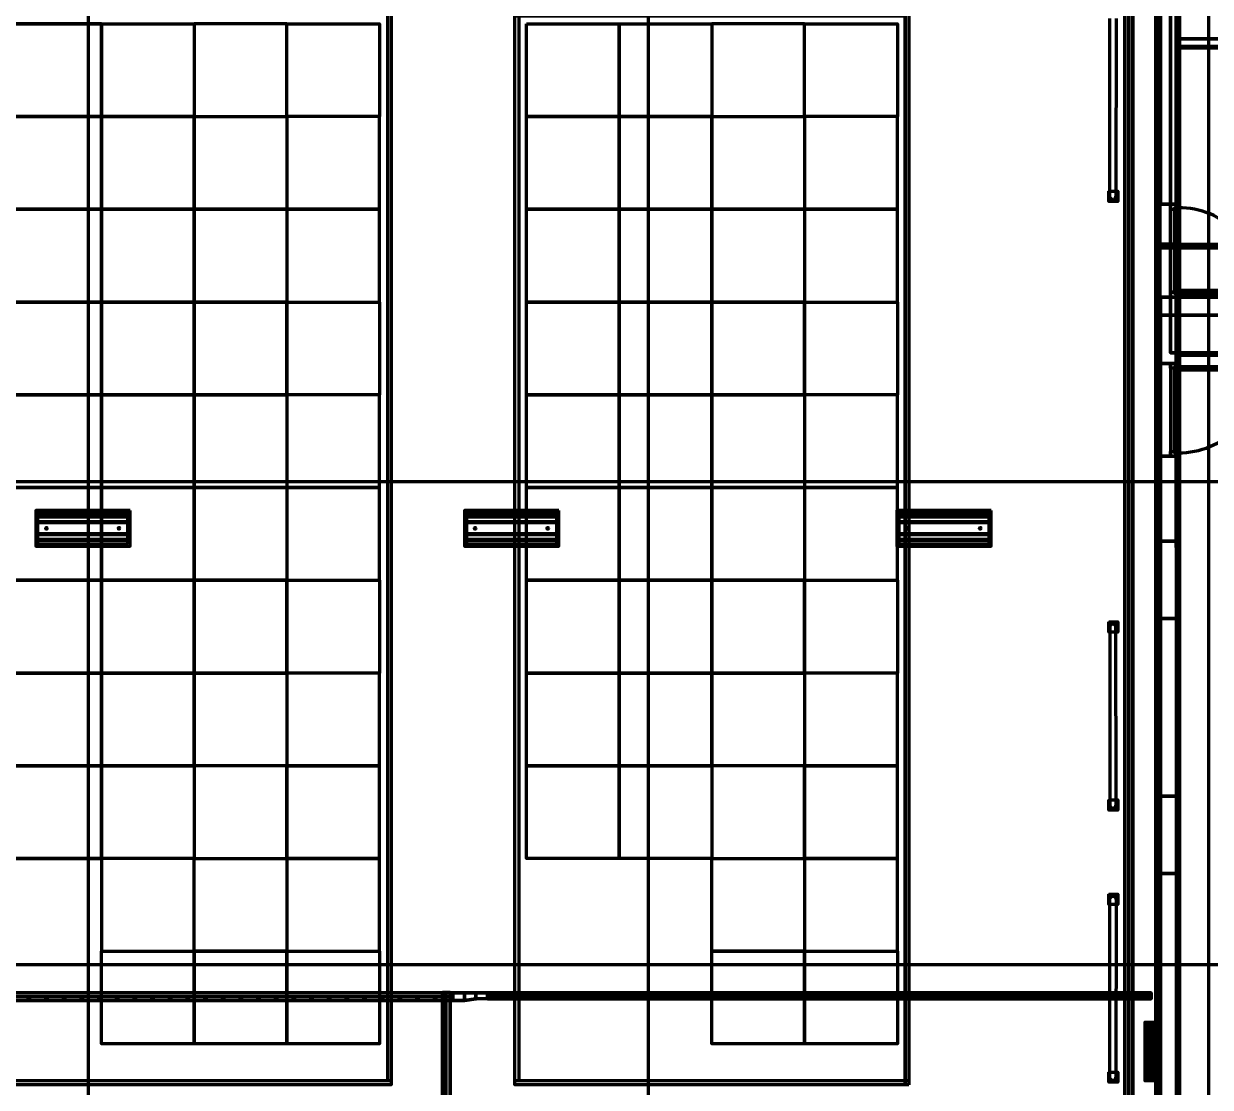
# Model space of a CAD drawing. Extents: x 0 to 1153, y 0 to 816.
# Drawn here: x 767.8 to 867.1, y 523.5 to 612.5 of the extents above; entities that cross this region are included whole.
import ezdxf

# ---------------------------------------------------------------- set-up
doc = ezdxf.new("R2010")
doc.units = 0
doc.header["$MEASUREMENT"] = 0
for name, color, linetype in [('Arch', 7, 'Continuous'), ('Electrical', 7, 'Continuous'), ('Hatch', 7, 'Continuous'), ('PIPE', 7, 'Continuous')]:
    doc.layers.add(name, color=color, linetype=linetype)

msp = doc.modelspace()

# ---------------------------------------------------------------- linework, layer by layer
at = {"layer": 'Arch', "color": 11, "linetype": 'Continuous', "lineweight": 211}
for p, q in [((773.187, 361.77), (773.187, 717.391)), ((820.071, 361.77), (820.071, 717.391)), ((866.966, 361.77), (866.966, 717.391)), ((798.206, 613.484), (798.206, 524.055)), ((809.202, 613.484), (809.202, 524.055)), ((917.988, 574.178), (110.871, 574.178)), ((862.658, 567.002), (862.859, 567.002)), ((862.658, 564.092), (862.859, 564.092)), ((862.658, 546.629), (862.859, 546.629)), ((862.658, 543.719), (862.859, 543.719)), ((917.988, 533.76), (110.871, 533.76)), ((798.534, 524.055), (765.545, 524.055)), ((841.862, 524.055), (808.874, 524.055))]:
    msp.add_line(p, q, dxfattribs=at)
for points in [[(864.404, 433.673), (864.404, 588.148), (915.829, 588.148), (915.829, 633.095), (917.109, 633.095), (915.829, 633.095), (915.829, 588.148), (864.404, 588.148), (864.404, 389.625), (864.404, 588.148), (864.404, 433.673)], [(914.337, 611.272), (864.404, 611.272), (864.404, 631.603), (862.923, 631.603), (864.404, 631.603), (863.759, 631.603), (863.759, 584.983), (863.759, 631.603), (864.404, 631.603), (864.404, 621.284), (862.923, 621.284), (864.404, 621.284), (864.404, 631.603), (864.404, 611.272), (864.404, 613.516), (862.923, 613.516), (864.404, 613.516), (864.404, 611.272), (914.337, 611.272)], [(914.337, 611.272), (864.404, 611.272), (864.404, 631.603), (864.404, 584.983), (864.404, 584.782), (870.49, 584.782)], [(841.534, 613.167), (841.534, 523.737), (841.534, 613.167), (808.874, 613.156)], [(859.197, 612.966), (859.182, 598.033), (859.167, 597.98), (859.14, 597.932), (859.104, 597.89), (859.059, 597.857), (859.009, 597.834), (858.955, 597.822), (858.9, 597.822), (858.846, 597.834), (858.795, 597.857), (858.751, 597.89), (858.715, 597.932), (858.688, 597.98), (858.673, 598.033), (858.679, 598.064), (858.668, 612.952)], [(766.519, 604.753), (774.277, 604.753), (774.277, 612.51), (782.045, 612.51), (782.045, 604.753), (789.802, 604.753), (789.802, 612.51), (797.56, 612.51), (797.56, 604.753), (789.802, 604.753), (789.802, 612.51), (782.045, 612.51), (782.045, 604.753), (782.045, 596.995), (774.277, 596.995), (782.045, 596.995), (782.045, 589.238), (774.277, 589.238), (782.045, 589.238), (782.045, 581.47), (774.277, 581.47), (782.045, 581.47), (782.045, 573.712), (774.277, 573.712), (782.045, 573.712), (782.045, 565.954), (774.277, 565.954), (782.045, 565.954), (782.045, 558.186), (774.277, 558.186), (782.045, 558.186), (782.045, 550.429), (774.277, 550.429), (782.045, 550.429), (782.045, 542.671), (774.277, 542.671), (774.277, 534.903), (782.045, 534.903), (782.045, 527.145), (774.277, 527.145), (774.277, 534.903), (782.045, 534.903), (782.045, 542.671), (774.277, 542.671), (774.277, 550.429), (774.277, 558.186), (774.277, 565.954), (774.277, 573.712), (774.277, 581.47), (774.277, 589.238), (774.277, 596.995), (774.277, 604.753), (782.045, 604.753), (789.802, 604.753), (789.802, 596.995), (782.045, 596.995), (782.045, 604.753), (774.277, 604.753), (774.277, 596.995), (766.519, 596.995)], [(915.077, 610.616), (864.404, 610.616), (864.404, 611.272), (914.337, 611.272)], [(864.404, 611.272), (915.077, 611.272), (864.404, 611.272)], [(916.982, 584.782), (864.404, 584.782), (864.404, 584.983), (916.792, 584.983), (864.404, 584.983), (864.404, 610.616), (915.077, 610.616)], [(766.519, 604.753), (774.277, 604.753), (774.277, 596.995), (766.519, 596.995), (774.277, 596.995), (774.277, 589.238), (766.519, 589.238)], [(766.519, 596.995), (774.277, 596.995), (774.277, 589.238), (766.519, 589.238), (774.277, 589.238), (774.277, 581.47), (766.519, 581.47)], [(864.087, 590.053), (864.087, 590.053), (864.087, 590.053)], [(871.336, 590.211), (864.404, 590.211), (864.404, 589.936), (871.336, 589.936)], [(766.519, 589.238), (774.277, 589.238), (774.277, 581.47), (766.519, 581.47), (774.277, 581.47), (774.277, 573.712), (766.519, 573.712)], [(863.759, 589.65), (863.759, 589.65), (863.759, 589.65)], [(863.759, 584.983), (864.404, 584.983), (863.759, 584.983)], [(862.923, 584.094), (864.404, 584.094), (862.923, 584.094)], [(871.336, 583.533), (864.404, 583.533), (864.404, 583.808), (864.087, 583.808), (864.087, 583.692), (863.759, 583.692), (863.759, 576.728), (864.087, 576.728), (864.087, 576.612), (864.087, 583.808), (864.404, 583.808), (864.404, 576.612), (864.087, 576.612), (864.404, 576.612)], [(766.519, 581.47), (774.277, 581.47), (774.277, 573.712), (766.519, 573.712), (774.277, 573.712), (774.277, 565.954), (766.519, 565.954)], [(766.519, 573.712), (774.277, 573.712), (774.277, 565.954), (766.519, 565.954), (774.277, 565.954), (774.277, 558.186), (766.519, 558.186)], [(864.404, 569.214), (862.923, 569.214), (862.923, 562.748), (862.923, 569.214), (864.404, 569.214), (864.404, 562.748), (864.404, 569.214), (864.404, 562.748), (862.923, 562.748), (864.404, 562.748)], [(766.519, 565.954), (774.277, 565.954), (774.277, 558.186), (766.519, 558.186), (774.277, 558.186), (774.277, 550.429), (766.519, 550.429)], [(859.059, 562.246), (859.114, 562.203), (859.155, 562.147), (859.176, 562.097), (859.186, 562.043), (859.187, 562.029)], [(766.519, 558.186), (774.277, 558.186), (774.277, 550.429), (766.519, 550.429), (774.277, 550.429), (774.277, 542.671), (766.519, 542.671)], [(766.519, 542.671), (774.277, 542.671), (774.277, 550.429), (766.519, 550.429)], [(864.404, 547.878), (862.923, 547.878), (862.923, 541.412), (862.923, 547.878), (864.404, 547.878), (864.404, 541.412), (864.404, 547.878), (864.404, 541.412), (862.923, 541.412), (864.404, 541.412)]]:
    msp.add_lwpolyline(points, dxfattribs=at)
for points in [[(765.545, 613.473), (798.534, 613.484), (798.534, 523.737), (765.545, 523.737)], [(841.862, 523.737), (808.874, 523.737), (808.874, 613.484), (841.862, 613.484)], [(862.923, 597.419), (862.923, 613.516), (862.923, 597.419), (864.404, 597.419)], [(774.277, 604.753), (766.519, 604.753), (766.519, 612.51), (774.277, 612.51), (774.277, 604.753), (774.277, 612.51), (766.519, 612.51), (766.519, 604.753)], [(825.373, 604.753), (817.605, 604.753), (817.605, 596.995), (809.847, 596.995), (817.605, 596.995), (817.605, 589.238), (809.847, 589.238), (817.605, 589.238), (817.605, 581.47), (809.847, 581.47), (817.605, 581.47), (817.605, 573.712), (809.847, 573.712), (817.605, 573.712), (817.605, 565.954), (809.847, 565.954), (817.605, 565.954), (817.605, 558.186), (809.847, 558.186), (817.605, 558.186), (817.605, 550.429), (809.847, 550.429), (817.605, 550.429), (817.605, 542.671), (809.847, 542.671), (809.847, 550.429), (809.847, 558.186), (809.847, 565.954), (809.847, 573.712), (809.847, 581.47), (809.847, 589.238), (809.847, 596.995), (809.847, 604.753), (817.605, 604.753), (817.605, 612.51), (825.373, 612.51), (825.373, 604.753), (833.131, 604.753), (833.131, 612.51), (840.888, 612.51), (840.888, 604.753), (833.131, 604.753), (833.131, 612.51), (825.373, 612.51), (825.373, 604.753), (825.373, 596.995), (817.605, 596.995), (825.373, 596.995), (825.373, 589.238), (817.605, 589.238), (825.373, 589.238), (825.373, 581.47), (817.605, 581.47), (825.373, 581.47), (825.373, 573.712), (817.605, 573.712), (825.373, 573.712), (825.373, 565.954), (817.605, 565.954), (825.373, 565.954), (825.373, 558.186), (817.605, 558.186), (825.373, 558.186), (825.373, 550.429), (817.605, 550.429), (825.373, 550.429), (825.373, 542.671), (817.605, 542.671), (817.605, 550.429), (817.605, 558.186), (817.605, 565.954), (817.605, 573.712), (817.605, 581.47), (817.605, 589.238), (817.605, 596.995), (817.605, 604.753), (825.373, 604.753), (833.131, 604.753), (833.131, 596.995), (825.373, 596.995)], [(809.847, 612.51), (817.605, 612.51), (817.605, 604.753), (809.847, 604.753)], [(864.404, 610.521), (891.085, 610.521), (891.085, 589.629), (864.404, 589.629), (864.404, 610.521), (864.404, 589.629), (864.404, 589.65), (864.404, 589.629), (881.835, 589.629), (864.404, 589.629), (891.085, 589.629), (891.085, 610.521), (891.085, 589.629), (889.603, 589.629), (891.085, 589.629), (891.085, 610.521), (864.404, 610.521), (891.085, 610.521), (864.404, 610.521), (864.404, 597.419)], [(789.802, 589.238), (782.045, 589.238), (782.045, 596.995), (789.802, 596.995), (797.56, 596.995), (797.56, 604.753), (789.802, 604.753), (789.802, 596.995), (789.802, 589.238), (789.802, 581.47), (782.045, 581.47), (789.802, 581.47), (789.802, 573.712), (782.045, 573.712), (782.045, 581.47), (782.045, 589.238), (789.802, 589.238), (797.56, 589.238), (797.56, 596.995), (789.802, 596.995), (789.802, 589.238), (797.56, 589.238), (797.56, 581.47), (789.802, 581.47)], [(833.131, 589.238), (825.373, 589.238), (825.373, 596.995), (833.131, 596.995), (840.888, 596.995), (840.888, 604.753), (833.131, 604.753), (833.131, 596.995), (833.131, 589.238), (833.131, 581.47), (825.373, 581.47), (833.131, 581.47), (833.131, 573.712), (825.373, 573.712), (825.373, 581.47), (825.373, 589.238), (833.131, 589.238), (840.888, 589.238), (840.888, 596.995), (833.131, 596.995), (833.131, 589.238), (840.888, 589.238), (840.888, 581.47), (833.131, 581.47)], [(858.584, 598.509), (859.345, 598.509), (859.345, 597.662), (858.584, 597.662)], [(859.187, 598.088), (859.182, 598.033)], [(862.923, 589.629), (864.404, 589.65), (862.923, 589.629), (862.923, 588.148)], [(881.835, 588.148), (862.923, 588.148), (864.404, 588.148), (881.835, 588.148), (881.835, 589.629)], [(783.664, 424.91), (862.923, 424.91), (862.923, 588.148), (862.923, 389.625), (862.923, 423.418), (862.923, 424.91), (783.664, 424.91), (783.664, 423.418)], [(863.759, 576.728), (864.087, 576.728), (864.087, 583.692), (864.087, 583.692), (863.759, 583.692), (863.759, 584.094), (863.759, 576.326)], [(864.404, 584.094), (863.759, 584.094), (863.759, 584.094)], [(789.802, 565.954), (782.045, 565.954), (782.045, 573.712), (789.802, 573.712), (797.56, 573.712), (797.56, 581.47), (789.802, 581.47), (789.802, 573.712), (789.802, 565.954), (789.802, 558.186), (782.045, 558.186), (789.802, 558.186), (789.802, 550.429), (782.045, 550.429), (782.045, 558.186), (782.045, 565.954), (789.802, 565.954), (797.56, 565.954), (797.56, 573.712), (789.802, 573.712), (789.802, 565.954), (797.56, 565.954), (797.56, 558.186), (789.802, 558.186)], [(833.131, 565.954), (825.373, 565.954), (825.373, 573.712), (833.131, 573.712), (840.888, 573.712), (840.888, 581.47), (833.131, 581.47), (833.131, 573.712), (833.131, 565.954), (833.131, 558.186), (825.373, 558.186), (833.131, 558.186), (833.131, 550.429), (825.373, 550.429), (825.373, 558.186), (825.373, 565.954), (833.131, 565.954), (840.888, 565.954), (840.888, 573.712), (833.131, 573.712), (833.131, 565.954), (840.888, 565.954), (840.888, 558.186), (833.131, 558.186)], [(862.923, 569.214), (862.923, 569.86), (862.595, 569.86), (862.595, 569.214), (862.616, 569.214), (862.595, 569.86), (862.595, 569.86), (862.616, 569.849), (862.923, 569.86), (862.923, 569.86), (862.912, 569.849), (862.923, 569.86), (862.595, 569.86), (862.595, 569.214), (862.616, 569.214), (862.616, 569.849), (862.912, 569.849), (862.912, 569.214), (862.923, 569.214), (862.912, 569.214), (862.923, 569.86)], [(862.658, 562.176), (862.658, 569.786), (862.859, 569.786), (862.859, 569.786), (862.859, 562.176), (862.658, 562.176), (862.658, 562.176), (862.658, 569.786), (862.859, 569.786), (862.859, 562.176)], [(858.584, 562.462), (859.345, 562.462), (859.345, 561.605), (858.584, 561.605)], [(862.595, 562.102), (862.923, 562.102), (862.923, 562.748), (862.923, 562.748), (862.912, 562.748), (862.923, 562.102), (862.923, 562.102), (862.912, 562.113), (862.923, 562.102), (862.923, 562.748), (862.912, 562.748), (862.912, 562.113), (862.616, 562.113), (862.616, 562.748), (862.616, 562.748), (862.595, 562.748), (862.616, 562.113), (862.616, 562.113), (862.595, 562.102), (862.616, 562.113), (862.616, 562.748), (862.595, 562.748), (862.616, 562.113), (862.923, 562.102)], [(789.802, 534.903), (782.045, 534.903), (782.045, 542.671), (789.802, 542.671), (789.802, 550.429), (797.56, 550.429), (797.56, 558.186), (789.802, 558.186), (789.802, 550.429), (782.045, 550.429), (782.045, 542.671), (789.802, 542.671), (797.56, 542.671), (797.56, 550.429), (789.802, 550.429), (789.802, 542.671), (789.802, 534.903), (789.802, 527.145), (782.045, 527.145), (782.045, 534.903), (789.802, 534.903), (797.56, 534.903), (797.56, 542.671), (789.802, 542.671), (789.802, 534.903), (797.56, 534.903), (797.56, 527.145), (789.802, 527.145)], [(833.131, 534.903), (825.373, 534.903), (825.373, 542.671), (833.131, 542.671), (833.131, 550.429), (840.888, 550.429), (840.888, 558.186), (833.131, 558.186), (833.131, 550.429), (825.373, 550.429), (825.373, 542.671), (833.131, 542.671), (840.888, 542.671), (840.888, 550.429), (833.131, 550.429), (833.131, 542.671), (833.131, 534.903), (833.131, 527.145), (825.373, 527.145), (825.373, 534.903), (833.131, 534.903), (840.888, 534.903), (840.888, 542.671), (833.131, 542.671), (833.131, 534.903), (840.888, 534.903), (840.888, 527.145), (833.131, 527.145)], [(862.923, 547.878), (862.923, 548.524), (862.595, 548.524), (862.595, 547.878), (862.616, 547.878), (862.595, 548.524), (862.595, 548.524), (862.616, 548.513), (862.923, 548.524), (862.923, 548.524), (862.912, 548.513), (862.923, 548.524), (862.595, 548.524), (862.595, 547.878), (862.616, 547.878), (862.616, 548.513), (862.912, 548.513), (862.912, 547.878), (862.923, 547.878), (862.912, 547.878), (862.923, 548.524)], [(862.658, 540.84), (862.658, 548.439), (862.859, 548.439), (862.859, 548.439), (862.859, 540.84), (862.658, 540.84), (862.658, 540.84), (862.658, 548.439), (862.859, 548.439), (862.859, 540.84)], [(858.584, 547.571), (859.345, 547.571), (859.345, 546.724), (858.584, 546.724)], [(862.595, 540.755), (862.923, 540.755), (862.923, 541.412), (862.923, 541.412), (862.912, 541.412), (862.923, 540.755), (862.923, 540.755), (862.912, 540.777), (862.923, 540.755), (862.923, 541.412), (862.912, 541.412), (862.912, 540.777), (862.616, 540.777), (862.616, 541.412), (862.616, 541.412), (862.595, 541.412), (862.616, 540.777), (862.616, 540.777), (862.595, 540.755), (862.616, 540.777), (862.616, 541.412), (862.595, 541.412), (862.616, 540.777), (862.923, 540.755)], [(858.584, 539.676), (859.345, 539.676), (859.345, 538.829), (858.584, 538.829)], [(858.668, 539.239), (858.673, 539.295), (858.688, 539.347), (858.715, 539.395), (858.751, 539.437), (858.795, 539.47), (858.846, 539.494), (858.9, 539.505), (858.955, 539.505), (859.009, 539.494), (859.059, 539.47), (859.104, 539.437), (859.14, 539.395), (859.167, 539.347), (859.182, 539.295), (859.187, 539.253), (859.197, 539.242), (859.182, 524.309), (859.167, 524.256), (859.14, 524.208), (859.104, 524.167), (859.059, 524.133), (859.009, 524.11), (858.955, 524.099), (858.9, 524.099), (858.846, 524.11), (858.795, 524.133), (858.751, 524.167), (858.715, 524.208), (858.688, 524.256), (858.673, 524.309), (858.679, 524.341)], [(858.584, 524.796), (859.345, 524.796), (859.345, 523.949), (858.584, 523.949)], [(859.187, 524.365), (859.182, 524.309)]]:
    msp.add_lwpolyline(points, close=True, dxfattribs=at)
for points in [[(871.336, 590.211, 0.414216), (864.404, 597.133), (864.087, 597.133), (864.087, 589.936), (864.404, 589.936), (864.404, 589.65), (864.404, 597.419), (863.759, 597.419), (863.759, 597.016), (864.087, 597.016), (864.087, 597.133), (864.404, 597.133), (864.404, 597.419), (863.759, 597.419), (863.759, 589.65), (864.404, 589.65), (863.759, 589.65), (863.759, 590.053), (863.759, 597.016), (864.087, 597.016), (864.087, 590.053), (863.759, 590.053), (864.087, 590.053), (864.087, 589.936), (864.404, 589.936), (864.404, 597.133)], [(858.668, 562.014), (858.675, 562.084), (858.694, 562.135), (858.731, 562.192), (858.795, 562.247), (858.731, 562.192), (858.694, 562.135), (858.675, 562.084), (858.668, 562.014), (858.669, 547.112), (858.679, 547.058), (858.7, 547.007), (858.741, 546.952), (858.795, 546.909), (858.846, 546.886), (858.9, 546.874), (858.955, 546.874), (859.009, 546.886), (859.071, 546.916), (859.123, 546.962), (859.161, 547.019), (859.179, 547.071), (859.197, 547.127), (859.186, 562.043), (859.176, 562.097), (859.155, 562.147), (859.114, 562.203), (859.06, 562.247, 0.273555), (858.795, 562.247)]]:
    msp.add_lwpolyline(points, format="xyb", dxfattribs=at)
msp.add_lwpolyline([(864.404, 576.326), (864.399, 576.612, 0.414216), (871.336, 583.533), (871.336, 583.808), (864.404, 583.808), (864.404, 584.094), (864.404, 576.326), (863.759, 576.326), (864.404, 576.326), (862.923, 576.326)], format="xyb", close=True, dxfattribs=at)
for centre in [(858.642, 598.44), (859.266, 598.44), (858.642, 597.752), (859.266, 597.752), (858.642, 562.382), (859.266, 562.382), (858.642, 561.695), (859.266, 561.695), (858.642, 547.502), (859.266, 547.502), (858.642, 546.814), (859.266, 546.814), (858.642, 539.607), (859.266, 539.607), (858.642, 538.919), (859.266, 538.919), (858.642, 524.716), (859.266, 524.716), (858.642, 524.028), (859.266, 524.028)]:
    msp.add_circle(centre, 0.0371, dxfattribs=at)
msp.add_arc((858.927, 547.132), 0.26, 181.29388, 1.83127, dxfattribs=at)
for p in [(864.087, 590.053), (863.759, 589.65), (863.759, 584.094), (864.087, 583.692), (862.595, 569.86), (862.595, 569.214), (862.616, 569.849), (862.616, 569.214), (862.658, 569.786), (862.859, 569.786), (862.912, 569.849), (862.912, 569.214), (862.923, 569.86), (862.923, 569.214), (862.595, 562.748), (862.595, 562.102), (862.616, 562.748), (862.616, 562.113), (862.658, 562.176), (862.912, 562.748), (862.912, 562.113), (862.923, 562.748), (862.923, 562.102), (862.595, 548.524), (862.616, 548.513), (862.658, 548.439), (862.859, 548.439), (862.912, 548.513), (862.923, 548.524), (862.595, 547.878), (862.616, 547.878), (862.912, 547.878), (862.923, 547.878), (862.595, 541.412), (862.616, 541.412), (862.912, 541.412), (862.923, 541.412), (862.595, 540.755), (862.616, 540.777), (862.658, 540.84), (862.912, 540.777), (862.923, 540.755)]:
    msp.add_point(p, dxfattribs=at)
at = {"layer": 'Electrical', "color": 5, "linetype": 'Continuous', "lineweight": 211}
msp.add_line((803.137, 393.509), (803.137, 531.463), dxfattribs=at)
for points in [[(802.83, 531.463), (802.83, 393.509), (802.809, 531.463), (803.455, 531.463), (802.83, 531.463), (803.455, 531.463), (802.809, 531.463), (802.809, 393.509), (803.455, 393.509), (802.83, 393.509), (803.455, 393.509), (802.809, 393.509)], [(803.455, 393.509), (803.455, 531.463), (803.455, 393.509), (803.455, 531.463)]]:
    msp.add_lwpolyline(points, close=True, dxfattribs=at)
at = {"layer": 'Hatch', "color": 5, "linetype": 'Continuous', "lineweight": 211}
for p, q in [((860.256, 396.007), (860.256, 630.036)), ((862.679, 430.932), (862.679, 623.993)), ((864.341, 593.926), (895.932, 593.926)), ((776.499, 571.331), (768.932, 571.331)), ((776.499, 571.235), (768.932, 571.235)), ((812.377, 571.331), (804.82, 571.331)), ((812.377, 571.235), (804.82, 571.235)), ((848.582, 571.331), (841.015, 571.331)), ((848.582, 571.235), (841.015, 571.235)), ((776.499, 570.854), (768.932, 570.854)), ((776.499, 570.749), (768.932, 570.749)), ((812.377, 570.854), (804.82, 570.854)), ((812.377, 570.749), (804.82, 570.749)), ((848.582, 570.854), (841.015, 570.854)), ((848.582, 570.749), (841.015, 570.749)), ((776.499, 569.849), (768.932, 569.849)), ((776.499, 569.743), (768.932, 569.743)), ((776.499, 569.362), (768.932, 569.362)), ((776.499, 569.256), (768.932, 569.256)), ((812.377, 569.849), (804.82, 569.849)), ((812.377, 569.743), (804.82, 569.743)), ((812.377, 569.362), (804.82, 569.362)), ((812.377, 569.256), (804.82, 569.256)), ((848.582, 569.849), (841.015, 569.849)), ((848.582, 569.743), (841.015, 569.743)), ((848.582, 569.362), (841.015, 569.362)), ((848.582, 569.256), (841.015, 569.256)), ((803.688, 531.093), (690.203, 531.093)), ((862.118, 531.177), (806.598, 531.177)), ((862.182, 528.934), (861.631, 528.384)), ((862.002, 528.934), (861.631, 528.563)), ((861.822, 528.934), (861.631, 528.743)), ((862.277, 528.839), (861.631, 528.193)), ((862.277, 528.659), (861.631, 528.013)), ((862.277, 528.479), (861.631, 527.833)), ((862.277, 528.288), (861.631, 527.643)), ((862.277, 528.108), (861.631, 527.463)), ((862.277, 527.928), (861.631, 527.283)), ((862.277, 527.748), (861.631, 527.103)), ((862.277, 527.558), (861.631, 526.912)), ((862.277, 527.378), (861.631, 526.732)), ((862.277, 527.198), (861.631, 526.553)), ((862.277, 527.008), (861.631, 526.362)), ((862.277, 526.828), (861.631, 526.182)), ((862.277, 526.648), (861.631, 526.002)), ((862.277, 526.468), (861.631, 525.822)), ((862.277, 526.277), (861.631, 525.632)), ((862.277, 526.098), (861.631, 525.452)), ((862.277, 525.918), (861.631, 525.272)), ((862.277, 525.738), (861.631, 525.082)), ((862.277, 525.547), (861.631, 524.902)), ((862.277, 525.367), (861.631, 524.722)), ((862.277, 525.187), (861.631, 524.542)), ((862.277, 524.997), (861.631, 524.351)), ((862.277, 524.817), (861.631, 524.171)), ((862.277, 524.637), (861.727, 524.087)), ((862.277, 524.457), (861.907, 524.087)), ((862.277, 524.267), (862.087, 524.087))]:
    msp.add_line(p, q, dxfattribs=at)
for points in [[(860.584, 396.007), (860.584, 630.036), (859.938, 630.036), (860.563, 630.036), (859.938, 630.036), (860.584, 630.036), (860.584, 396.007)], [(860.563, 396.007), (860.563, 630.036), (860.563, 396.007)], [(862.52, 624.3), (861.293, 624.3), (862.827, 624.3), (862.52, 624.3), (862.827, 624.3), (862.849, 623.993), (862.52, 623.993), (862.849, 623.993), (862.849, 624.321), (862.52, 624.3), (862.52, 623.993), (862.52, 430.932), (862.52, 623.993), (862.542, 430.932), (862.52, 623.993), (862.849, 624.321), (862.849, 623.993), (862.827, 430.932), (862.849, 623.993), (862.849, 430.932)], [(862.849, 430.932), (862.849, 623.993)], [(863.113, 593.778), (864.341, 593.778), (862.806, 593.778), (863.113, 593.778), (862.806, 593.778), (862.796, 594.085), (863.113, 594.085), (862.796, 594.085), (862.796, 593.757), (863.113, 593.778), (863.113, 594.085), (864.341, 594.085), (864.341, 593.778), (895.932, 593.778), (864.341, 593.778), (895.932, 593.757), (864.341, 593.778), (864.341, 594.085), (895.932, 594.085), (864.341, 594.064), (895.932, 594.085)], [(895.932, 594.064), (864.341, 594.085), (864.341, 593.778), (864.341, 594.064), (863.759, 594.085), (863.113, 594.085), (862.796, 593.757), (862.796, 594.085), (863.759, 594.085), (864.341, 594.085), (862.796, 594.085), (862.796, 593.757), (863.759, 593.778), (863.113, 593.778), (862.796, 594.085), (863.113, 594.085)], [(862.806, 594.064), (862.806, 594.064), (862.806, 594.064)], [(862.796, 593.757), (862.796, 593.757), (862.796, 593.757)], [(863.759, 593.778), (864.341, 593.757), (863.759, 593.757)], [(690.203, 531.421), (803.688, 531.421), (690.203, 531.421), (803.688, 531.421), (803.688, 530.775), (690.203, 530.775), (803.688, 530.775), (803.688, 531.421), (803.688, 530.775), (803.688, 531.421), (806.598, 531.421), (862.118, 531.4), (806.598, 531.4), (862.118, 531.421), (806.598, 531.421), (806.598, 530.934), (862.118, 530.934), (806.598, 530.934), (862.118, 530.934), (862.118, 531.4), (862.118, 530.934), (862.118, 531.421), (862.118, 530.934), (806.598, 530.934), (806.598, 531.4), (806.598, 530.934), (806.598, 531.421), (806.598, 530.934), (806.598, 531.421), (805.624, 531.421), (804.651, 531.421), (803.688, 531.421), (803.688, 530.775), (803.688, 531.421), (690.203, 531.421)], [(862.923, 528.934), (862.923, 528.934), (862.923, 528.934)], [(861.631, 524.087), (861.631, 524.087), (861.631, 524.087)]]:
    msp.add_lwpolyline(points, dxfattribs=at)
for points in [[(859.938, 396.007), (859.938, 630.036), (859.938, 396.007), (859.938, 630.036), (859.938, 396.007), (860.563, 396.007), (859.938, 396.007), (860.584, 396.007)], [(776.669, 571.786), (768.773, 571.786), (768.773, 568.812), (776.669, 568.812)], [(776.499, 568.971), (776.499, 571.627), (768.932, 571.627), (768.932, 568.971)], [(812.546, 571.786), (804.651, 571.786), (804.651, 568.812), (812.546, 568.812)], [(812.377, 568.971), (812.377, 571.627), (804.82, 571.627), (804.82, 568.971)], [(848.752, 571.786), (840.856, 571.786), (840.856, 568.812), (848.752, 568.812)], [(848.582, 568.971), (848.582, 571.627), (841.015, 571.627), (841.015, 568.971)], [(769.747, 570.299), (769.695, 570.232), (769.651, 570.235), (769.617, 570.267), (769.61, 570.31), (769.633, 570.351), (769.673, 570.367), (769.714, 570.357), (769.747, 570.299)], [(775.822, 570.299), (775.77, 570.232), (775.726, 570.235), (775.692, 570.267), (775.685, 570.31), (775.708, 570.351), (775.747, 570.367), (775.789, 570.357), (775.822, 570.299)], [(805.624, 570.299), (805.572, 570.232), (805.529, 570.235), (805.495, 570.267), (805.488, 570.31), (805.507, 570.347), (805.544, 570.367), (805.587, 570.36), (805.624, 570.299)], [(811.699, 570.299), (811.652, 570.234), (811.609, 570.234), (811.572, 570.263), (811.562, 570.304), (811.578, 570.344), (811.614, 570.366), (811.657, 570.362), (811.699, 570.299)], [(841.83, 570.299), (841.778, 570.232), (841.734, 570.235), (841.7, 570.267), (841.693, 570.31), (841.716, 570.351), (841.756, 570.367), (841.798, 570.357), (841.83, 570.299)], [(847.905, 570.299), (847.853, 570.232), (847.809, 570.235), (847.775, 570.267), (847.768, 570.31), (847.791, 570.351), (847.83, 570.367), (847.872, 570.357), (847.905, 570.299)], [(805.624, 530.934), (806.598, 530.955), (805.624, 530.934), (805.624, 531.421), (805.624, 530.934), (804.651, 530.775), (803.688, 530.786), (804.651, 530.786), (804.651, 531.421), (804.651, 530.786)], [(768.117, 530.934), (768.287, 530.934), (768.287, 530.775), (768.117, 530.775), (768.117, 530.934), (768.287, 530.934), (768.287, 530.775), (768.117, 530.775)], [(769.599, 530.934), (769.758, 530.934), (769.758, 530.775), (769.599, 530.775), (769.599, 530.934), (769.758, 530.934), (769.758, 530.775), (769.599, 530.775)], [(771.08, 530.934), (771.239, 530.934), (771.239, 530.775), (771.08, 530.775), (771.08, 530.934), (771.239, 530.934), (771.239, 530.775), (771.08, 530.775)], [(772.552, 530.934), (772.721, 530.934), (772.721, 530.775), (772.552, 530.775), (772.552, 530.934), (772.721, 530.934), (772.721, 530.775), (772.552, 530.775)], [(774.033, 530.934), (774.192, 530.934), (774.192, 530.775), (774.033, 530.775), (774.033, 530.934), (774.192, 530.934), (774.192, 530.775), (774.033, 530.775)], [(775.515, 530.934), (775.674, 530.934), (775.674, 530.775), (775.515, 530.775), (775.515, 530.934), (775.674, 530.934), (775.674, 530.775), (775.515, 530.775)], [(776.986, 530.934), (777.155, 530.934), (777.155, 530.775), (776.986, 530.775), (776.986, 530.934), (777.155, 530.934), (777.155, 530.775), (776.986, 530.775)], [(778.468, 530.934), (778.637, 530.934), (778.637, 530.775), (778.468, 530.775), (778.468, 530.934), (778.637, 530.934), (778.637, 530.775), (778.468, 530.775)], [(779.949, 530.934), (780.108, 530.934), (780.108, 530.775), (779.949, 530.775), (779.949, 530.934), (780.108, 530.934), (780.108, 530.775), (779.949, 530.775)], [(781.42, 530.934), (781.59, 530.934), (781.59, 530.775), (781.42, 530.775), (781.42, 530.934), (781.59, 530.934), (781.59, 530.775), (781.42, 530.775)], [(782.902, 530.934), (783.071, 530.934), (783.071, 530.775), (782.902, 530.775), (782.902, 530.934), (783.071, 530.934), (783.071, 530.775), (782.902, 530.775)], [(784.384, 530.934), (784.542, 530.934), (784.542, 530.775), (784.384, 530.775), (784.384, 530.934), (784.542, 530.934), (784.542, 530.775), (784.384, 530.775)], [(785.855, 530.934), (786.024, 530.934), (786.024, 530.775), (785.855, 530.775), (785.855, 530.934), (786.024, 530.934), (786.024, 530.775), (785.855, 530.775)], [(787.337, 530.934), (787.506, 530.934), (787.506, 530.775), (787.337, 530.775), (787.337, 530.934), (787.506, 530.934), (787.506, 530.775), (787.337, 530.775)], [(788.818, 530.934), (788.977, 530.934), (788.977, 530.775), (788.818, 530.775), (788.818, 530.934), (788.977, 530.934), (788.977, 530.775), (788.818, 530.775)], [(790.3, 530.934), (790.459, 530.934), (790.459, 530.775), (790.3, 530.775), (790.3, 530.934), (790.459, 530.934), (790.459, 530.775), (790.3, 530.775)], [(791.771, 530.934), (791.94, 530.934), (791.94, 530.775), (791.771, 530.775), (791.771, 530.934), (791.94, 530.934), (791.94, 530.775), (791.771, 530.775)], [(793.253, 530.934), (793.411, 530.934), (793.411, 530.775), (793.253, 530.775), (793.253, 530.934), (793.411, 530.934), (793.411, 530.775), (793.253, 530.775)], [(794.734, 530.934), (794.893, 530.934), (794.893, 530.775), (794.734, 530.775), (794.734, 530.934), (794.893, 530.934), (794.893, 530.775), (794.734, 530.775)], [(796.205, 530.934), (796.375, 530.934), (796.375, 530.775), (796.205, 530.775), (796.205, 530.934), (796.375, 530.934), (796.375, 530.775), (796.205, 530.775)], [(797.687, 530.934), (797.856, 530.934), (797.856, 530.775), (797.687, 530.775), (797.687, 530.934), (797.856, 530.934), (797.856, 530.775), (797.687, 530.775)], [(799.169, 530.934), (799.327, 530.934), (799.327, 530.775), (799.169, 530.775), (799.169, 530.934), (799.327, 530.934), (799.327, 530.775), (799.169, 530.775)], [(800.64, 530.934), (800.809, 530.934), (800.809, 530.775), (800.64, 530.775), (800.64, 530.934), (800.809, 530.934), (800.809, 530.775), (800.64, 530.775)], [(802.121, 530.934), (802.291, 530.934), (802.291, 530.775), (802.121, 530.775), (802.121, 530.934), (802.291, 530.934), (802.291, 530.775), (802.121, 530.775)], [(861.631, 528.934), (861.631, 524.087), (862.923, 524.087), (862.923, 528.934), (861.631, 528.934), (861.631, 524.087), (862.923, 524.087), (862.923, 528.934), (861.631, 528.934), (862.277, 528.934), (862.277, 524.087), (862.277, 524.087), (861.631, 524.087), (861.631, 528.934)]]:
    msp.add_lwpolyline(points, close=True, dxfattribs=at)
msp.add_lwpolyline([(685.493, 535.919), (685.006, 535.919), (685.514, 535.623), (685.504, 534.654, 0.414209), (689.229, 530.934), (690.203, 530.934), (690.203, 530.775), (803.688, 530.775), (690.203, 530.775), (689.224, 530.775, -0.414213), (685.345, 534.649), (685.345, 535.623), (685.493, 535.591), (685.493, 535.919), (685.006, 535.591), (685.006, 535.919)], format="xyb", dxfattribs=at)
for p in [(862.806, 594.064), (863.113, 594.085), (862.796, 593.757), (863.113, 593.778), (805.624, 530.934), (861.631, 528.934), (862.923, 528.934), (861.631, 524.087), (862.277, 524.087)]:
    msp.add_point(p, dxfattribs=at)
at = {"layer": 'PIPE', "color": 3, "linetype": 'Continuous', "lineweight": 211}
for points in [[(864.373, 627.052), (864.373, 393.531), (864.373, 627.052), (864.363, 627.401), (864.31, 627.352), (864.259, 627.369), (864.214, 627.391), (864.588, 627.341), (864.569, 627.291), (864.54, 627.248), (864.502, 627.212), (864.456, 627.186), (864.373, 627.137), (864.33, 627.171), (864.235, 627.137), (864.267, 627.052), (864.521, 627.052), (864.521, 627.137), (864.489, 627.052), (864.489, 393.531)], [(864.267, 393.531), (864.235, 627.052)], [(864.267, 585.682), (864.267, 585.84), (864.267, 585.682), (864.267, 585.84), (864.267, 585.682), (864.447, 585.682), (864.447, 585.84), (864.447, 585.682), (864.447, 585.84), (864.447, 585.682), (864.447, 585.84), (864.267, 585.84), (864.267, 585.682), (864.267, 585.84), (864.342, 585.731), (864.415, 585.772), (864.379, 585.725), (864.325, 585.75), (864.334, 585.805), (864.389, 585.814), (864.457, 585.766), (864.267, 585.772), (864.267, 585.84), (864.321, 585.861), (864.376, 585.872), (864.447, 585.84), (864.466, 585.755), (864.447, 585.682), (864.343, 585.674), (864.267, 585.682), (864.275, 585.732), (864.343, 585.674), (864.447, 585.682), (864.415, 585.772), (864.379, 585.725), (864.325, 585.75), (864.334, 585.805), (864.389, 585.814), (864.322, 585.787), (864.272, 585.74), (864.267, 585.84), (864.351, 585.871), (864.447, 585.84), (864.467, 585.78), (864.447, 585.682), (864.367, 585.671), (864.267, 585.682), (864.275, 585.732), (864.267, 585.682), (864.447, 585.682), (864.447, 585.84), (864.351, 585.871), (864.267, 585.84), (864.267, 585.682), (864.447, 585.682), (864.447, 585.84), (864.447, 585.682)], [(864.489, 585.84), (864.267, 585.84), (864.489, 585.84)], [(864.457, 585.766), (864.298, 585.766), (864.457, 585.766), (864.298, 585.766), (864.352, 585.817), (864.457, 585.766), (864.349, 585.728), (864.349, 585.728), (864.298, 585.766)], [(864.267, 561.499), (864.267, 561.657), (864.267, 561.499), (864.267, 561.657), (864.267, 561.499), (864.489, 561.499), (864.489, 561.657), (864.457, 561.499), (864.489, 561.657), (864.489, 561.499), (864.457, 561.657), (864.267, 561.657), (864.267, 561.499), (864.267, 561.657), (864.298, 561.573), (864.457, 561.573), (864.379, 561.532), (864.298, 561.573), (864.389, 561.62), (864.457, 561.573), (864.298, 561.573), (864.267, 561.657), (864.321, 561.667), (864.376, 561.678), (864.427, 561.659), (864.457, 561.573), (864.444, 561.513), (864.399, 561.483), (864.343, 561.48), (864.267, 561.499), (864.343, 561.48), (864.399, 561.483), (864.457, 561.573), (864.379, 561.532), (864.298, 561.573), (864.389, 561.62), (864.298, 561.573), (864.267, 561.499), (864.298, 561.573), (864.267, 561.657), (864.351, 561.677), (864.406, 561.671), (864.448, 561.637), (864.457, 561.573), (864.413, 561.489), (864.359, 561.478), (864.267, 561.499), (864.298, 561.573), (864.267, 561.499), (864.489, 561.499), (864.457, 561.624), (864.406, 561.671), (864.351, 561.677), (864.267, 561.657), (864.267, 561.499), (864.489, 561.499), (864.447, 561.657), (864.447, 561.499), (864.395, 561.54), (864.298, 561.573), (864.457, 561.573), (864.395, 561.617), (864.298, 561.573), (864.457, 561.573), (864.298, 561.573), (864.457, 561.573)], [(864.489, 561.657), (864.267, 561.657), (864.489, 561.657)], [(864.267, 537.242), (864.267, 537.4), (864.267, 537.242), (864.267, 537.4), (864.267, 537.242), (864.447, 537.242), (864.447, 537.4), (864.447, 537.242), (864.447, 537.4), (864.447, 537.242), (864.447, 537.4), (864.267, 537.4), (864.267, 537.242), (864.267, 537.4), (864.342, 537.291), (864.415, 537.332), (864.379, 537.285), (864.325, 537.31), (864.334, 537.365), (864.389, 537.374), (864.457, 537.326), (864.267, 537.332), (864.267, 537.4), (864.321, 537.421), (864.376, 537.432), (864.447, 537.4), (864.466, 537.315), (864.447, 537.242), (864.343, 537.234), (864.267, 537.242), (864.275, 537.293), (864.343, 537.234), (864.447, 537.242), (864.415, 537.332), (864.379, 537.285), (864.325, 537.31), (864.334, 537.365), (864.389, 537.374), (864.322, 537.347), (864.272, 537.3), (864.267, 537.4), (864.351, 537.431), (864.447, 537.4), (864.467, 537.34), (864.447, 537.242), (864.343, 537.234), (864.267, 537.242), (864.27, 537.308), (864.267, 537.242), (864.447, 537.242), (864.447, 537.4), (864.351, 537.431), (864.267, 537.4), (864.267, 537.242), (864.447, 537.242), (864.447, 537.4), (864.447, 537.242)], [(864.489, 537.4), (864.267, 537.4), (864.489, 537.4)], [(864.457, 537.316), (864.298, 537.316), (864.457, 537.316), (864.298, 537.316), (864.352, 537.377), (864.457, 537.316), (864.349, 537.288), (864.349, 537.288), (864.298, 537.316)]]:
    msp.add_lwpolyline(points, dxfattribs=at)
msp.add_point((864.457, 585.766), dxfattribs=at)

doc.saveas('drawing.dxf')
